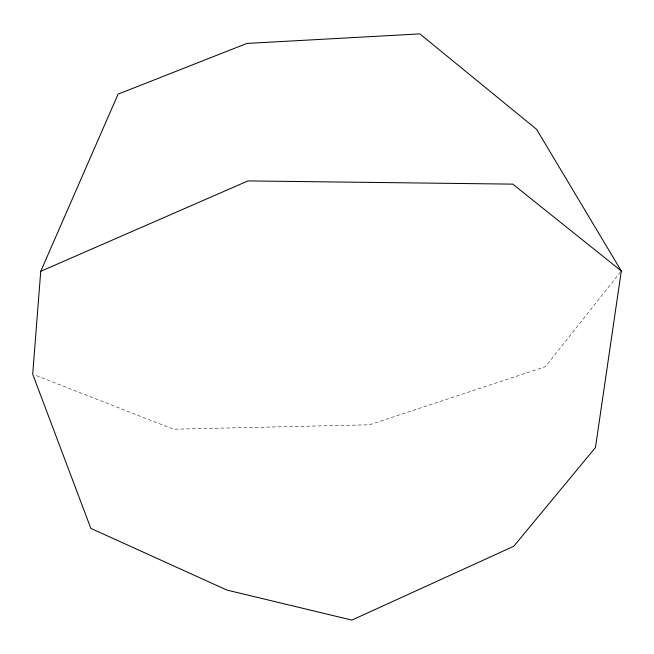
<?xml version="1.0" encoding="UTF-8"?>
<svg xmlns="http://www.w3.org/2000/svg" width="654" height="654" viewBox="0 0 654 654"><rect width="100%" height="100%" fill="white"/><g stroke="black" fill="none" stroke-linecap="round" stroke-linejoin="round"><path stroke-width="0.49" stroke-dasharray="3.27 2.45" d="M620.671 271.778L545.403 366.706L369.453 424.798L173.482 429.212L34.605 374.93"/><path stroke-width="0.98" d="M40.736 271.32L32.7 374.186L90.824 528.375L226.873 590.055L351.909 620.106L513.758 546.262L595.451 447.524L621.3 270.985L536.615 129.353L419.86 33.894L246.852 43.442L118.088 94.135L40.736 271.32L247.956 180.921L512.793 184.126L621.3 270.985"/></g></svg>
